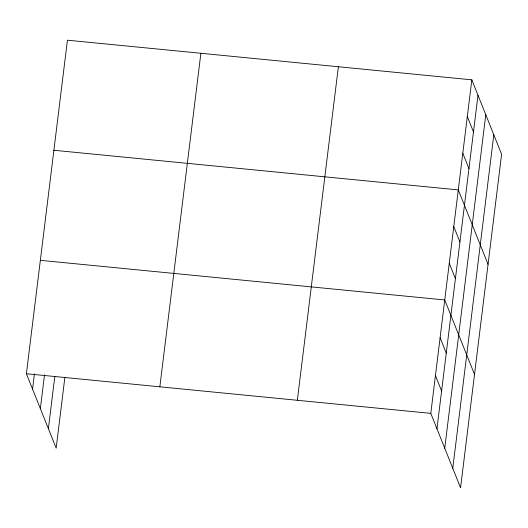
<?xml version="1.0" encoding="UTF-8"?>
<svg xmlns="http://www.w3.org/2000/svg" width="528" height="528" viewBox="0 0 528 528"><rect width="100%" height="100%" fill="white"/><g stroke="black" fill="none" stroke-linecap="round" stroke-linejoin="round"><path stroke-width="0.79" d="M64.878 377.388L56.173 448.166L26.4 373.732L67.432 40.194L471.827 79.834L501.6 154.268L460.568 487.806L430.795 413.371L471.827 79.834M32.558 389.136L34.439 373.857M40.352 408.619L44.51 374.834M48.378 428.69L54.813 376.411M159.852 386.813L200.884 53.275M297.343 400.297L338.375 66.752M436.953 428.776L477.985 95.231M444.748 448.259L485.78 114.715M452.773 468.329L493.805 134.785M53.889 150.262L458.291 189.902L488.057 264.337M40.352 260.33L444.748 299.97L474.52 374.405M26.4 373.732L430.795 413.371M467.313 116.523L473.477 131.921M462.799 153.212L468.963 168.61M453.776 226.591L459.934 241.989M449.262 263.281L455.42 278.678M440.095 337.768L446.259 353.173M435.448 375.573L441.606 390.971"/></g></svg>
